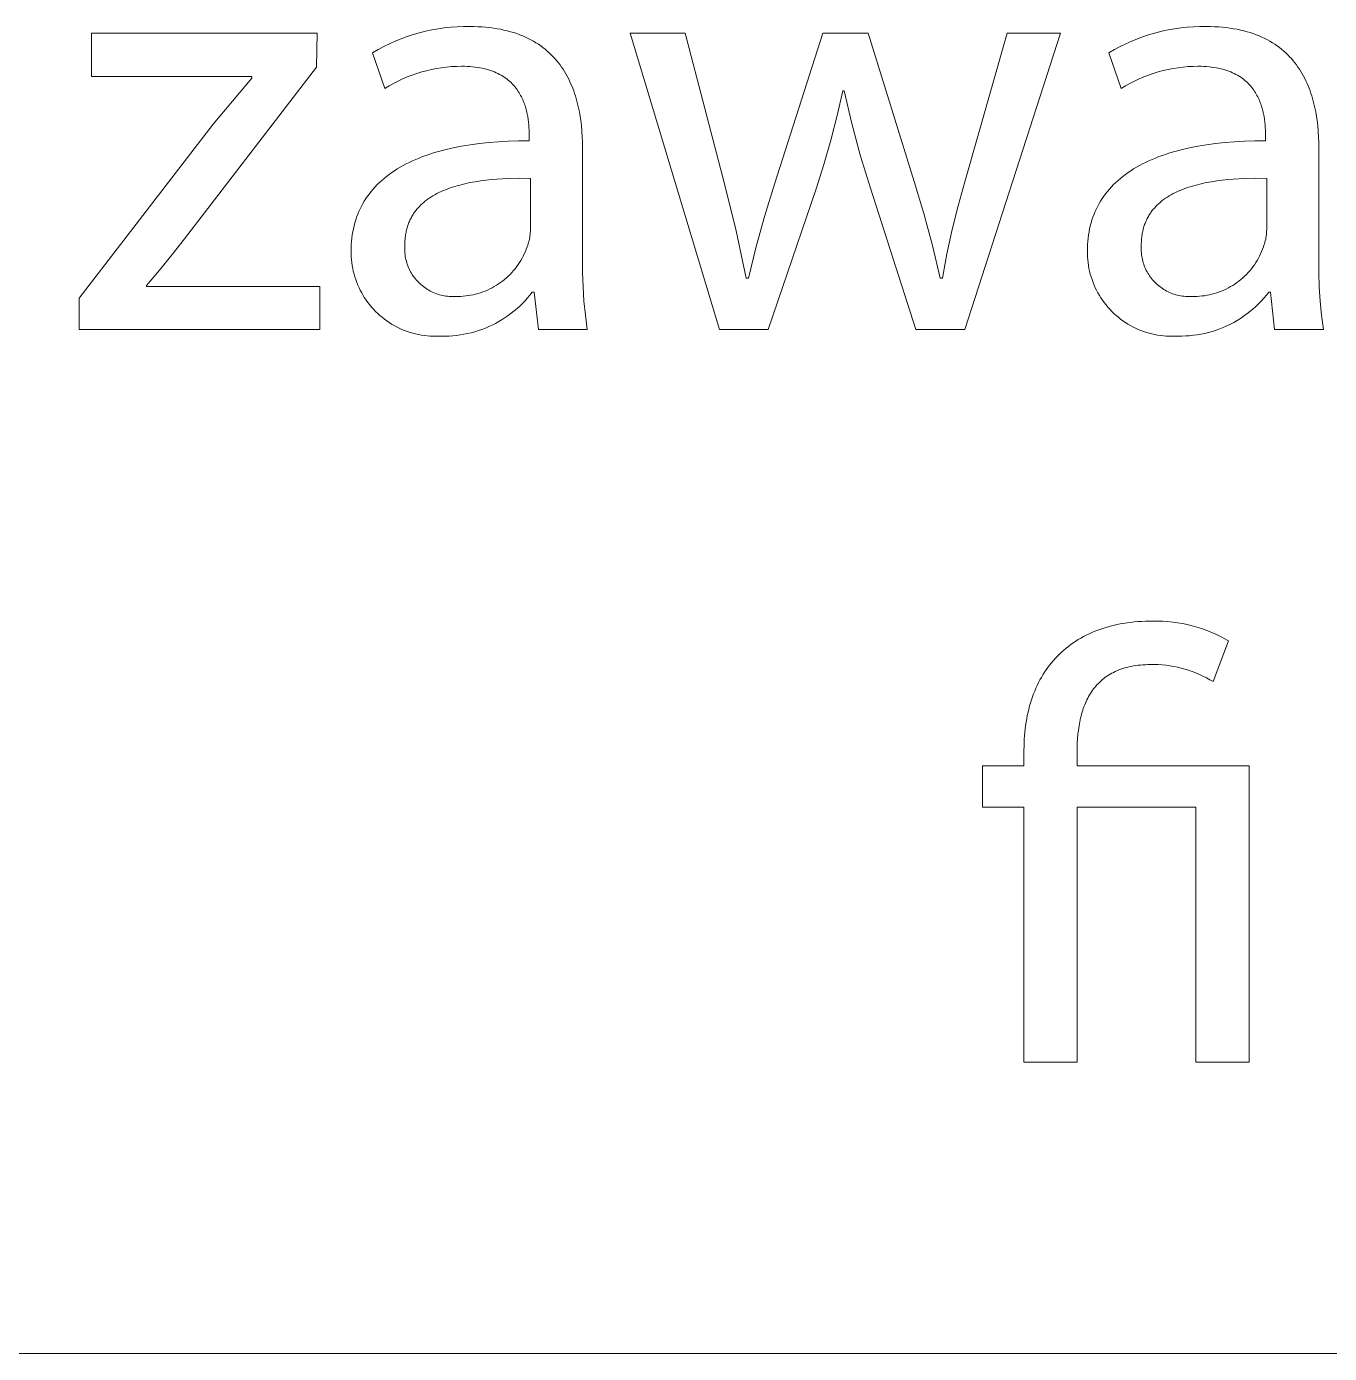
# Model space of a CAD drawing. Header units: millimetres. Extents: x 0 to 3480, y 0 to 2432.
# Drawn here: x 2505.4 to 2579.6, y 0 to 75.6 of the extents above; entities that cross this region are included whole.
import ezdxf

# ---------------------------------------------------------------- set-up
doc = ezdxf.new("R2010")
doc.units = ezdxf.units.MM
doc.header["$MEASUREMENT"] = 0
doc.layers.add('Domyślny', color=7, linetype='Continuous', true_color=0x000000)

msp = doc.modelspace()

# ---------------------------------------------------------------- linework, layer by layer
at = {"layer": 'Domyślny', "color": 18, "lineweight": 15, "true_color": 0x000000}
for p, q in [((2530.63, 75.558), (2530.869, 75.556)), ((2572.564, 75.558), (2572.802, 75.556)), ((2509.099, 72.708), (2509.099, 75.177)), ((2509.099, 75.177), (2521.952, 75.177)), ((2521.952, 75.177), (2521.906, 73.253)), ((2526.392, 74.724), (2526.728, 74.86)), ((2526.728, 74.86), (2527.069, 74.985)), ((2527.069, 74.985), (2527.413, 75.098)), ((2527.413, 75.098), (2527.762, 75.198)), ((2527.762, 75.198), (2528.113, 75.287)), ((2528.113, 75.287), (2528.468, 75.363)), ((2528.468, 75.363), (2528.824, 75.427)), ((2528.824, 75.427), (2529.183, 75.478)), ((2529.183, 75.478), (2529.544, 75.517)), ((2529.544, 75.517), (2529.906, 75.544)), ((2529.906, 75.544), (2530.268, 75.557)), ((2530.268, 75.557), (2530.63, 75.558)), ((2530.869, 75.556), (2531.102, 75.548)), ((2531.102, 75.548), (2531.329, 75.535)), ((2531.329, 75.535), (2531.551, 75.518)), ((2531.551, 75.518), (2531.767, 75.496)), ((2531.767, 75.496), (2531.978, 75.468)), ((2531.978, 75.468), (2532.183, 75.437)), ((2532.183, 75.437), (2532.384, 75.4)), ((2532.384, 75.4), (2532.579, 75.359)), ((2532.579, 75.359), (2532.769, 75.314)), ((2532.769, 75.314), (2532.954, 75.265)), ((2532.954, 75.265), (2533.134, 75.211)), ((2533.134, 75.211), (2533.309, 75.153)), ((2533.309, 75.153), (2533.479, 75.091)), ((2533.479, 75.091), (2533.644, 75.025)), ((2533.644, 75.025), (2533.805, 74.955)), ((2533.805, 74.955), (2533.96, 74.881)), ((2533.96, 74.881), (2534.111, 74.804)), ((2534.111, 74.804), (2534.258, 74.723)), ((2544.847, 58.312), (2539.76, 75.175)), ((2539.76, 75.175), (2542.889, 75.175)), ((2542.889, 75.175), (2545.126, 66.598)), ((2547.977, 66.575), (2550.735, 75.175)), ((2550.735, 75.175), (2553.308, 75.175)), ((2553.308, 75.175), (2555.927, 66.737)), ((2558.813, 66.714), (2561.223, 75.175)), ((2564.26, 75.175), (2558.813, 58.312)), ((2561.223, 75.175), (2564.26, 75.175)), ((2568.318, 74.723), (2568.654, 74.859)), ((2568.654, 74.859), (2568.995, 74.984)), ((2568.995, 74.984), (2569.341, 75.096)), ((2569.341, 75.096), (2569.69, 75.197)), ((2569.69, 75.197), (2570.042, 75.286)), ((2570.042, 75.286), (2570.397, 75.362)), ((2570.397, 75.362), (2570.755, 75.426)), ((2570.755, 75.426), (2571.114, 75.477)), ((2571.114, 75.477), (2571.475, 75.516)), ((2571.475, 75.516), (2571.838, 75.543)), ((2571.838, 75.543), (2572.201, 75.557)), ((2572.201, 75.557), (2572.564, 75.558)), ((2572.802, 75.556), (2573.035, 75.548)), ((2573.035, 75.548), (2573.262, 75.535)), ((2573.262, 75.535), (2573.484, 75.518)), ((2573.484, 75.518), (2573.7, 75.496)), ((2573.7, 75.496), (2573.911, 75.468)), ((2573.911, 75.468), (2574.116, 75.437)), ((2574.116, 75.437), (2574.317, 75.4)), ((2574.317, 75.4), (2574.512, 75.359)), ((2574.512, 75.359), (2574.702, 75.314)), ((2574.702, 75.314), (2574.886, 75.265)), ((2574.886, 75.265), (2575.066, 75.211)), ((2575.066, 75.211), (2575.241, 75.153)), ((2575.241, 75.153), (2575.411, 75.091)), ((2575.411, 75.091), (2575.576, 75.025)), ((2575.576, 75.025), (2575.736, 74.955)), ((2575.736, 74.955), (2575.892, 74.881)), ((2575.892, 74.881), (2576.043, 74.804)), ((2576.043, 74.804), (2576.189, 74.723)), ((2525.102, 74.063), (2525.416, 74.245)), ((2525.786, 72.035), (2525.102, 74.063)), ((2525.416, 74.245), (2525.736, 74.416)), ((2525.736, 74.416), (2526.061, 74.575)), ((2526.061, 74.575), (2526.392, 74.724)), ((2534.258, 74.723), (2534.4, 74.638)), ((2534.4, 74.638), (2534.537, 74.55)), ((2534.537, 74.55), (2534.67, 74.458)), ((2534.67, 74.458), (2534.799, 74.363)), ((2534.799, 74.363), (2534.923, 74.265)), ((2534.923, 74.265), (2535.043, 74.164)), ((2535.043, 74.164), (2535.159, 74.059)), ((2535.159, 74.059), (2535.271, 73.952)), ((2567.024, 74.063), (2567.339, 74.245)), ((2567.719, 72.035), (2567.024, 74.063)), ((2567.339, 74.245), (2567.659, 74.415)), ((2567.659, 74.415), (2567.986, 74.575)), ((2567.986, 74.575), (2568.318, 74.723)), ((2576.189, 74.723), (2576.331, 74.638)), ((2576.331, 74.638), (2576.468, 74.55)), ((2576.468, 74.55), (2576.601, 74.458)), ((2576.601, 74.458), (2576.729, 74.363)), ((2576.729, 74.363), (2576.853, 74.265)), ((2576.853, 74.265), (2576.973, 74.164)), ((2576.973, 74.164), (2577.089, 74.059)), ((2577.089, 74.059), (2577.2, 73.952)), ((2529.889, 73.292), (2529.6, 73.275)), ((2530.178, 73.298), (2529.889, 73.292)), ((2530.338, 73.297), (2530.178, 73.298)), ((2530.493, 73.291), (2530.338, 73.297)), ((2535.271, 73.952), (2535.379, 73.842)), ((2535.379, 73.842), (2535.483, 73.729)), ((2535.483, 73.729), (2535.582, 73.613)), ((2535.582, 73.613), (2535.678, 73.495)), ((2535.678, 73.495), (2535.77, 73.374)), ((2535.77, 73.374), (2535.859, 73.25)), ((2571.823, 73.292), (2571.534, 73.276)), ((2572.112, 73.298), (2571.823, 73.292)), ((2572.271, 73.297), (2572.112, 73.298)), ((2572.426, 73.291), (2572.271, 73.297)), ((2577.2, 73.952), (2577.308, 73.842)), ((2577.308, 73.842), (2577.411, 73.729)), ((2577.411, 73.729), (2577.511, 73.613)), ((2577.511, 73.613), (2577.606, 73.495)), ((2577.606, 73.495), (2577.698, 73.374)), ((2577.698, 73.374), (2577.786, 73.25)), ((2518.22, 72.708), (2509.099, 72.708)), ((2521.906, 73.253), (2514.396, 63.472)), ((2516.018, 70.008), (2518.22, 72.627)), ((2518.22, 72.627), (2518.22, 72.708)), ((2526.808, 72.575), (2526.546, 72.453)), ((2527.075, 72.688), (2526.808, 72.575)), ((2527.345, 72.791), (2527.075, 72.688)), ((2527.618, 72.885), (2527.345, 72.791)), ((2527.895, 72.97), (2527.618, 72.885)), ((2528.174, 73.045), (2527.895, 72.97)), ((2528.456, 73.111), (2528.174, 73.045)), ((2528.74, 73.166), (2528.456, 73.111)), ((2529.025, 73.213), (2528.74, 73.166)), ((2529.312, 73.249), (2529.025, 73.213)), ((2529.6, 73.275), (2529.312, 73.249)), ((2530.644, 73.282), (2530.493, 73.291)), ((2530.791, 73.27), (2530.644, 73.282)), ((2530.933, 73.254), (2530.791, 73.27)), ((2531.071, 73.235), (2530.933, 73.254)), ((2531.205, 73.213), (2531.071, 73.235)), ((2531.335, 73.188), (2531.205, 73.213)), ((2531.461, 73.159), (2531.335, 73.188)), ((2531.583, 73.128), (2531.461, 73.159)), ((2531.701, 73.094), (2531.583, 73.128)), ((2531.815, 73.057), (2531.701, 73.094)), ((2531.925, 73.018), (2531.815, 73.057)), ((2532.032, 72.975), (2531.925, 73.018)), ((2532.135, 72.931), (2532.032, 72.975)), ((2532.235, 72.884), (2532.135, 72.931)), ((2532.331, 72.834), (2532.235, 72.884)), ((2532.423, 72.782), (2532.331, 72.834)), ((2532.513, 72.729), (2532.423, 72.782)), ((2532.599, 72.673), (2532.513, 72.729)), ((2532.681, 72.615), (2532.599, 72.673)), ((2532.761, 72.555), (2532.681, 72.615)), ((2532.837, 72.493), (2532.761, 72.555)), ((2535.859, 73.25), (2535.943, 73.124)), ((2535.943, 73.124), (2536.024, 72.996)), ((2536.024, 72.996), (2536.102, 72.866)), ((2536.102, 72.866), (2536.175, 72.733)), ((2536.175, 72.733), (2536.246, 72.599)), ((2536.246, 72.599), (2536.313, 72.462)), ((2568.741, 72.576), (2568.479, 72.454)), ((2569.008, 72.689), (2568.741, 72.576)), ((2569.278, 72.792), (2569.008, 72.689)), ((2569.551, 72.886), (2569.278, 72.792)), ((2569.828, 72.971), (2569.551, 72.886)), ((2570.107, 73.046), (2569.828, 72.971)), ((2570.389, 73.112), (2570.107, 73.046)), ((2570.673, 73.168), (2570.389, 73.112)), ((2570.959, 73.213), (2570.673, 73.168)), ((2571.246, 73.25), (2570.959, 73.213)), ((2571.534, 73.276), (2571.246, 73.25)), ((2572.576, 73.282), (2572.426, 73.291)), ((2572.722, 73.27), (2572.576, 73.282)), ((2572.864, 73.254), (2572.722, 73.27)), ((2573.001, 73.235), (2572.864, 73.254)), ((2573.135, 73.213), (2573.001, 73.235)), ((2573.264, 73.188), (2573.135, 73.213)), ((2573.39, 73.159), (2573.264, 73.188)), ((2573.511, 73.128), (2573.39, 73.159)), ((2573.629, 73.094), (2573.511, 73.128)), ((2573.743, 73.057), (2573.629, 73.094)), ((2573.853, 73.018), (2573.743, 73.057)), ((2573.96, 72.975), (2573.853, 73.018)), ((2574.062, 72.931), (2573.96, 72.975)), ((2574.162, 72.884), (2574.062, 72.931)), ((2574.257, 72.834), (2574.162, 72.884)), ((2574.35, 72.782), (2574.257, 72.834)), ((2574.439, 72.729), (2574.35, 72.782)), ((2574.524, 72.673), (2574.439, 72.729)), ((2574.607, 72.615), (2574.524, 72.673)), ((2574.686, 72.555), (2574.607, 72.615)), ((2574.762, 72.493), (2574.686, 72.555)), ((2577.786, 73.25), (2577.87, 73.124)), ((2577.87, 73.124), (2577.951, 72.996)), ((2577.951, 72.996), (2578.028, 72.866)), ((2578.028, 72.866), (2578.102, 72.733)), ((2578.102, 72.733), (2578.172, 72.599)), ((2578.172, 72.599), (2578.239, 72.462)), ((2526.034, 72.183), (2525.786, 72.035)), ((2526.288, 72.323), (2526.034, 72.183)), ((2526.546, 72.453), (2526.288, 72.323)), ((2532.91, 72.429), (2532.837, 72.493)), ((2532.98, 72.364), (2532.91, 72.429)), ((2533.047, 72.297), (2532.98, 72.364)), ((2533.112, 72.229), (2533.047, 72.297)), ((2533.173, 72.159), (2533.112, 72.229)), ((2533.232, 72.088), (2533.173, 72.159)), ((2533.288, 72.015), (2533.232, 72.088)), ((2533.341, 71.942), (2533.288, 72.015)), ((2533.392, 71.867), (2533.341, 71.942)), ((2533.44, 71.791), (2533.392, 71.867)), ((2533.486, 71.715), (2533.44, 71.791)), ((2536.313, 72.462), (2536.376, 72.324)), ((2536.376, 72.324), (2536.437, 72.183)), ((2536.437, 72.183), (2536.494, 72.041)), ((2536.494, 72.041), (2536.548, 71.898)), ((2536.548, 71.898), (2536.598, 71.753)), ((2551.871, 71.895), (2551.554, 70.485)), ((2551.94, 71.895), (2551.871, 71.895)), ((2552.384, 70.033), (2551.94, 71.895)), ((2567.968, 72.183), (2567.719, 72.035)), ((2568.221, 72.323), (2567.968, 72.183)), ((2568.479, 72.454), (2568.221, 72.323)), ((2574.835, 72.429), (2574.762, 72.493)), ((2574.905, 72.364), (2574.835, 72.429)), ((2574.972, 72.297), (2574.905, 72.364)), ((2575.036, 72.229), (2574.972, 72.297)), ((2575.097, 72.159), (2575.036, 72.229)), ((2575.155, 72.088), (2575.097, 72.159)), ((2575.211, 72.015), (2575.155, 72.088)), ((2575.264, 71.942), (2575.211, 72.015)), ((2575.315, 71.867), (2575.264, 71.942)), ((2575.363, 71.791), (2575.315, 71.867)), ((2575.409, 71.715), (2575.363, 71.791)), ((2578.239, 72.462), (2578.302, 72.324)), ((2578.302, 72.324), (2578.362, 72.183)), ((2578.362, 72.183), (2578.419, 72.041)), ((2578.419, 72.041), (2578.472, 71.898)), ((2578.472, 71.898), (2578.523, 71.753)), ((2533.529, 71.637), (2533.486, 71.715)), ((2533.57, 71.559), (2533.529, 71.637)), ((2533.608, 71.48), (2533.57, 71.559)), ((2533.645, 71.4), (2533.608, 71.48)), ((2533.679, 71.32), (2533.645, 71.4)), ((2533.711, 71.24), (2533.679, 71.32)), ((2533.742, 71.159), (2533.711, 71.24)), ((2533.77, 71.078), (2533.742, 71.159)), ((2533.796, 70.996), (2533.77, 71.078)), ((2536.598, 71.753), (2536.646, 71.606)), ((2536.646, 71.606), (2536.691, 71.458)), ((2536.691, 71.458), (2536.733, 71.308)), ((2536.733, 71.308), (2536.771, 71.158)), ((2536.771, 71.158), (2536.808, 71.006)), ((2575.452, 71.637), (2575.409, 71.715)), ((2575.493, 71.559), (2575.452, 71.637)), ((2575.531, 71.48), (2575.493, 71.559)), ((2575.568, 71.4), (2575.531, 71.48)), ((2575.602, 71.32), (2575.568, 71.4)), ((2575.634, 71.24), (2575.602, 71.32)), ((2575.664, 71.159), (2575.634, 71.24)), ((2575.692, 71.078), (2575.664, 71.159)), ((2575.718, 70.996), (2575.692, 71.078)), ((2578.523, 71.753), (2578.57, 71.606)), ((2578.57, 71.606), (2578.615, 71.458)), ((2578.615, 71.458), (2578.656, 71.308)), ((2578.656, 71.308), (2578.695, 71.158)), ((2578.695, 71.158), (2578.731, 71.006)), ((2533.82, 70.915), (2533.796, 70.996)), ((2533.843, 70.833), (2533.82, 70.915)), ((2533.864, 70.752), (2533.843, 70.833)), ((2533.883, 70.671), (2533.864, 70.752)), ((2533.901, 70.59), (2533.883, 70.671)), ((2533.932, 70.429), (2533.901, 70.59)), ((2533.957, 70.27), (2533.932, 70.429)), ((2533.976, 70.113), (2533.957, 70.27)), ((2536.808, 71.006), (2536.841, 70.853)), ((2536.841, 70.853), (2536.871, 70.7)), ((2536.871, 70.7), (2536.899, 70.545)), ((2536.899, 70.545), (2536.948, 70.233)), ((2551.554, 70.485), (2551.195, 69.085)), ((2575.743, 70.915), (2575.718, 70.996)), ((2575.765, 70.833), (2575.743, 70.915)), ((2575.786, 70.752), (2575.765, 70.833)), ((2575.805, 70.671), (2575.786, 70.752)), ((2575.823, 70.59), (2575.805, 70.671)), ((2575.854, 70.429), (2575.823, 70.59)), ((2575.878, 70.27), (2575.854, 70.429)), ((2575.898, 70.113), (2575.878, 70.27)), ((2578.731, 71.006), (2578.764, 70.853)), ((2578.764, 70.853), (2578.795, 70.7)), ((2578.795, 70.7), (2578.822, 70.545)), ((2578.822, 70.545), (2578.87, 70.233)), ((2508.392, 60.087), (2516.018, 70.008)), ((2533.991, 69.96), (2533.976, 70.113)), ((2534.002, 69.81), (2533.991, 69.96)), ((2534.009, 69.666), (2534.002, 69.81)), ((2534.013, 69.526), (2534.009, 69.666)), ((2534.015, 69.393), (2534.013, 69.526)), ((2536.948, 70.233), (2536.986, 69.919)), ((2536.986, 69.919), (2537.015, 69.603)), ((2537.015, 69.603), (2537.035, 69.286)), ((2552.887, 68.186), (2552.384, 70.033)), ((2575.913, 69.96), (2575.898, 70.113)), ((2575.924, 69.81), (2575.913, 69.96)), ((2575.931, 69.666), (2575.924, 69.81)), ((2575.935, 69.526), (2575.931, 69.666)), ((2575.936, 69.393), (2575.935, 69.526)), ((2578.87, 70.233), (2578.909, 69.919)), ((2578.909, 69.919), (2578.937, 69.603)), ((2578.937, 69.603), (2578.957, 69.286)), ((2530.162, 68.746), (2530.66, 68.828)), ((2530.66, 68.828), (2531.176, 68.897)), ((2531.176, 68.897), (2531.709, 68.952)), ((2531.709, 68.952), (2532.259, 68.995)), ((2532.259, 68.995), (2532.827, 69.025)), ((2532.827, 69.025), (2533.412, 69.042)), ((2533.412, 69.042), (2534.015, 69.045)), ((2534.015, 69.045), (2534.015, 69.393)), ((2537.035, 69.286), (2537.047, 68.968)), ((2537.047, 68.968), (2537.051, 68.651)), ((2551.195, 69.085), (2550.794, 67.696)), ((2572.084, 68.746), (2572.582, 68.828)), ((2572.582, 68.828), (2573.097, 68.897)), ((2573.097, 68.897), (2573.631, 68.952)), ((2573.631, 68.952), (2574.181, 68.995)), ((2574.181, 68.995), (2574.749, 69.025)), ((2574.749, 69.025), (2575.334, 69.042)), ((2575.334, 69.042), (2575.936, 69.045)), ((2575.936, 69.045), (2575.936, 69.393)), ((2578.957, 69.286), (2578.969, 68.968)), ((2578.969, 68.968), (2578.973, 68.651)), ((2527.555, 67.992), (2527.747, 68.072)), ((2527.747, 68.072), (2527.944, 68.149)), ((2527.944, 68.149), (2528.145, 68.223)), ((2528.145, 68.223), (2528.351, 68.293)), ((2528.351, 68.293), (2528.561, 68.361)), ((2528.561, 68.361), (2528.776, 68.426)), ((2528.776, 68.426), (2528.996, 68.487)), ((2528.996, 68.487), (2529.22, 68.545)), ((2529.22, 68.545), (2529.682, 68.652)), ((2529.682, 68.652), (2530.162, 68.746)), ((2537.051, 68.651), (2537.051, 62.346)), ((2553.447, 66.355), (2552.887, 68.186)), ((2569.477, 67.992), (2569.669, 68.072)), ((2569.669, 68.072), (2569.865, 68.149)), ((2569.865, 68.149), (2570.067, 68.223)), ((2570.067, 68.223), (2570.273, 68.293)), ((2570.273, 68.293), (2570.483, 68.361)), ((2570.483, 68.361), (2570.698, 68.426)), ((2570.698, 68.426), (2570.918, 68.487)), ((2570.918, 68.487), (2571.142, 68.545)), ((2571.142, 68.545), (2571.604, 68.652)), ((2571.604, 68.652), (2572.084, 68.746)), ((2578.973, 68.651), (2578.973, 62.346)), ((2526.188, 67.243), (2526.343, 67.347)), ((2526.343, 67.347), (2526.502, 67.449)), ((2526.502, 67.449), (2526.665, 67.547)), ((2526.665, 67.547), (2526.834, 67.642)), ((2526.834, 67.642), (2527.007, 67.734)), ((2527.007, 67.734), (2527.185, 67.823)), ((2527.185, 67.823), (2527.368, 67.909)), ((2527.368, 67.909), (2527.555, 67.992)), ((2550.794, 67.696), (2550.352, 66.32)), ((2568.11, 67.243), (2568.265, 67.347)), ((2568.265, 67.347), (2568.423, 67.449)), ((2568.423, 67.449), (2568.587, 67.547)), ((2568.587, 67.547), (2568.756, 67.642)), ((2568.756, 67.642), (2568.929, 67.734)), ((2568.929, 67.734), (2569.107, 67.823)), ((2569.107, 67.823), (2569.29, 67.909)), ((2569.29, 67.909), (2569.477, 67.992)), ((2525.245, 66.431), (2525.365, 66.556)), ((2525.365, 66.556), (2525.49, 66.678)), ((2525.49, 66.678), (2525.62, 66.797)), ((2525.62, 66.797), (2525.755, 66.913)), ((2525.755, 66.913), (2525.895, 67.026)), ((2525.895, 67.026), (2526.039, 67.136)), ((2526.039, 67.136), (2526.188, 67.243)), ((2529.923, 66.496), (2529.785, 66.456)), ((2530.063, 66.535), (2529.923, 66.496)), ((2530.35, 66.606), (2530.063, 66.535)), ((2530.643, 66.668), (2530.35, 66.606)), ((2530.941, 66.723), (2530.643, 66.668)), ((2531.245, 66.77), (2530.941, 66.723)), ((2531.554, 66.809), (2531.245, 66.77)), ((2531.866, 66.842), (2531.554, 66.809)), ((2532.18, 66.869), (2531.866, 66.842)), ((2532.497, 66.889), (2532.18, 66.869)), ((2532.815, 66.904), (2532.497, 66.889)), ((2533.452, 66.917), (2532.815, 66.904)), ((2534.084, 66.912), (2533.452, 66.917)), ((2534.084, 63.992), (2534.084, 66.912)), ((2545.126, 66.598), (2545.793, 63.925)), ((2547.436, 64.807), (2547.977, 66.575)), ((2555.927, 66.737), (2556.476, 64.916)), ((2558.434, 65.358), (2558.813, 66.714)), ((2567.167, 66.431), (2567.287, 66.556)), ((2567.287, 66.556), (2567.412, 66.678)), ((2567.412, 66.678), (2567.542, 66.797)), ((2567.542, 66.797), (2567.677, 66.913)), ((2567.677, 66.913), (2567.816, 67.026)), ((2567.816, 67.026), (2567.961, 67.136)), ((2567.961, 67.136), (2568.11, 67.243)), ((2571.849, 66.496), (2571.711, 66.456)), ((2571.989, 66.535), (2571.849, 66.496)), ((2572.275, 66.606), (2571.989, 66.535)), ((2572.568, 66.668), (2572.275, 66.606)), ((2572.866, 66.723), (2572.568, 66.668)), ((2573.17, 66.77), (2572.866, 66.723)), ((2573.477, 66.809), (2573.17, 66.77)), ((2573.789, 66.842), (2573.477, 66.809)), ((2574.103, 66.869), (2573.789, 66.842)), ((2574.42, 66.889), (2574.103, 66.869)), ((2574.738, 66.904), (2574.42, 66.889)), ((2575.374, 66.917), (2574.738, 66.904)), ((2576.006, 66.912), (2575.374, 66.917)), ((2576.006, 63.992), (2576.006, 66.912)), ((2524.628, 65.621), (2524.718, 65.763)), ((2524.718, 65.763), (2524.813, 65.902)), ((2524.813, 65.902), (2524.914, 66.039)), ((2524.914, 66.039), (2525.019, 66.172)), ((2525.019, 66.172), (2525.129, 66.303)), ((2525.129, 66.303), (2525.245, 66.431)), ((2528.313, 65.776), (2528.209, 65.703)), ((2528.42, 65.847), (2528.313, 65.776)), ((2528.53, 65.916), (2528.42, 65.847)), ((2528.644, 65.981), (2528.53, 65.916)), ((2528.76, 66.044), (2528.644, 65.981)), ((2528.879, 66.104), (2528.76, 66.044)), ((2529.001, 66.162), (2528.879, 66.104)), ((2529.126, 66.217), (2529.001, 66.162)), ((2529.253, 66.269), (2529.126, 66.217)), ((2529.382, 66.319), (2529.253, 66.269)), ((2529.514, 66.367), (2529.382, 66.319)), ((2529.648, 66.412), (2529.514, 66.367)), ((2529.785, 66.456), (2529.648, 66.412)), ((2550.352, 66.32), (2547.629, 58.312)), ((2556.031, 58.312), (2553.447, 66.355)), ((2566.549, 65.621), (2566.64, 65.763)), ((2566.64, 65.763), (2566.735, 65.902)), ((2566.735, 65.902), (2566.836, 66.039)), ((2566.836, 66.039), (2566.941, 66.172)), ((2566.941, 66.172), (2567.051, 66.303)), ((2567.051, 66.303), (2567.167, 66.431)), ((2570.243, 65.776), (2570.139, 65.703)), ((2570.349, 65.847), (2570.243, 65.776)), ((2570.46, 65.916), (2570.349, 65.847)), ((2570.573, 65.981), (2570.46, 65.916)), ((2570.689, 66.044), (2570.573, 65.981)), ((2570.808, 66.104), (2570.689, 66.044)), ((2570.929, 66.162), (2570.808, 66.104)), ((2571.054, 66.217), (2570.929, 66.162)), ((2571.18, 66.269), (2571.054, 66.217)), ((2571.31, 66.319), (2571.18, 66.269)), ((2571.441, 66.367), (2571.31, 66.319)), ((2571.575, 66.412), (2571.441, 66.367)), ((2571.711, 66.456), (2571.575, 66.412)), ((2524.251, 64.867), (2524.316, 65.024)), ((2524.316, 65.024), (2524.387, 65.177)), ((2524.387, 65.177), (2524.462, 65.328)), ((2524.462, 65.328), (2524.542, 65.476)), ((2524.542, 65.476), (2524.628, 65.621)), ((2527.505, 65.005), (2527.469, 64.955)), ((2527.542, 65.055), (2527.505, 65.005)), ((2527.58, 65.103), (2527.542, 65.055)), ((2527.618, 65.151), (2527.58, 65.103)), ((2527.658, 65.198), (2527.618, 65.151)), ((2527.699, 65.244), (2527.658, 65.198)), ((2527.741, 65.29), (2527.699, 65.244)), ((2527.784, 65.334), (2527.741, 65.29)), ((2527.827, 65.378), (2527.784, 65.334)), ((2527.872, 65.422), (2527.827, 65.378)), ((2527.917, 65.464), (2527.872, 65.422)), ((2527.964, 65.506), (2527.917, 65.464)), ((2528.011, 65.546), (2527.964, 65.506)), ((2528.059, 65.587), (2528.011, 65.546)), ((2528.108, 65.626), (2528.059, 65.587)), ((2528.209, 65.703), (2528.108, 65.626)), ((2558.095, 63.992), (2558.434, 65.358)), ((2566.173, 64.867), (2566.238, 65.024)), ((2566.238, 65.024), (2566.309, 65.177)), ((2566.309, 65.177), (2566.384, 65.328)), ((2566.384, 65.328), (2566.464, 65.476)), ((2566.464, 65.476), (2566.549, 65.621)), ((2569.437, 65.005), (2569.401, 64.955)), ((2569.474, 65.055), (2569.437, 65.005)), ((2569.511, 65.103), (2569.474, 65.055)), ((2569.55, 65.151), (2569.511, 65.103)), ((2569.59, 65.198), (2569.55, 65.151)), ((2569.63, 65.244), (2569.59, 65.198)), ((2569.672, 65.29), (2569.63, 65.244)), ((2569.715, 65.334), (2569.672, 65.29)), ((2569.758, 65.378), (2569.715, 65.334)), ((2569.803, 65.422), (2569.758, 65.378)), ((2569.848, 65.464), (2569.803, 65.422)), ((2569.894, 65.506), (2569.848, 65.464)), ((2569.941, 65.546), (2569.894, 65.506)), ((2569.989, 65.587), (2569.941, 65.546)), ((2570.038, 65.626), (2569.989, 65.587)), ((2570.139, 65.703), (2570.038, 65.626)), ((2524.042, 64.214), (2524.087, 64.381)), ((2524.087, 64.381), (2524.137, 64.546)), ((2524.137, 64.546), (2524.191, 64.708)), ((2524.191, 64.708), (2524.251, 64.867)), ((2527.103, 64.227), (2527.083, 64.165)), ((2527.125, 64.288), (2527.103, 64.227)), ((2527.147, 64.348), (2527.125, 64.288)), ((2527.171, 64.408), (2527.147, 64.348)), ((2527.196, 64.466), (2527.171, 64.408)), ((2527.222, 64.524), (2527.196, 64.466)), ((2527.249, 64.581), (2527.222, 64.524)), ((2527.277, 64.637), (2527.249, 64.581)), ((2527.306, 64.692), (2527.277, 64.637)), ((2527.337, 64.746), (2527.306, 64.692)), ((2527.368, 64.8), (2527.337, 64.746)), ((2527.401, 64.852), (2527.368, 64.8)), ((2527.435, 64.904), (2527.401, 64.852)), ((2527.469, 64.955), (2527.435, 64.904)), ((2546.942, 63.026), (2547.436, 64.807)), ((2556.476, 64.916), (2556.974, 63.081)), ((2565.964, 64.214), (2566.009, 64.381)), ((2566.009, 64.381), (2566.058, 64.546)), ((2566.058, 64.546), (2566.113, 64.708)), ((2566.113, 64.708), (2566.173, 64.867)), ((2569.036, 64.227), (2569.016, 64.165)), ((2569.057, 64.288), (2569.036, 64.227)), ((2569.08, 64.348), (2569.057, 64.288)), ((2569.103, 64.408), (2569.08, 64.348)), ((2569.128, 64.466), (2569.103, 64.408)), ((2569.154, 64.524), (2569.128, 64.466)), ((2569.181, 64.581), (2569.154, 64.524)), ((2569.209, 64.637), (2569.181, 64.581)), ((2569.239, 64.692), (2569.209, 64.637)), ((2569.269, 64.746), (2569.239, 64.692)), ((2569.3, 64.8), (2569.269, 64.746)), ((2569.333, 64.852), (2569.3, 64.8)), ((2569.367, 64.904), (2569.333, 64.852)), ((2569.401, 64.955), (2569.367, 64.904)), ((2514.396, 63.472), (2513.696, 62.569)), ((2523.898, 63.335), (2523.916, 63.516)), ((2523.916, 63.516), (2523.94, 63.695)), ((2523.94, 63.695), (2523.969, 63.87)), ((2523.969, 63.87), (2524.003, 64.044)), ((2524.003, 64.044), (2524.042, 64.214)), ((2526.95, 63.494), (2526.944, 63.421)), ((2526.958, 63.565), (2526.95, 63.494)), ((2526.967, 63.635), (2526.958, 63.565)), ((2526.977, 63.705), (2526.967, 63.635)), ((2526.988, 63.773), (2526.977, 63.705)), ((2527.001, 63.841), (2526.988, 63.773)), ((2527.015, 63.907), (2527.001, 63.841)), ((2527.03, 63.973), (2527.015, 63.907)), ((2527.047, 64.038), (2527.03, 63.973)), ((2527.064, 64.102), (2527.047, 64.038)), ((2527.083, 64.165), (2527.064, 64.102)), ((2534.025, 63.453), (2534.042, 63.542)), ((2534.042, 63.542), (2534.056, 63.631)), ((2534.056, 63.631), (2534.068, 63.721)), ((2534.068, 63.721), (2534.076, 63.811)), ((2534.076, 63.811), (2534.081, 63.901)), ((2534.081, 63.901), (2534.084, 63.992)), ((2545.793, 63.925), (2546.377, 61.232)), ((2557.796, 62.616), (2558.095, 63.992)), ((2565.819, 63.335), (2565.838, 63.516)), ((2565.838, 63.516), (2565.862, 63.695)), ((2565.862, 63.695), (2565.891, 63.87)), ((2565.891, 63.87), (2565.925, 64.044)), ((2565.925, 64.044), (2565.964, 64.214)), ((2568.884, 63.494), (2568.878, 63.421)), ((2568.891, 63.565), (2568.884, 63.494)), ((2568.9, 63.635), (2568.891, 63.565)), ((2568.91, 63.705), (2568.9, 63.635)), ((2568.922, 63.773), (2568.91, 63.705)), ((2568.934, 63.841), (2568.922, 63.773)), ((2568.948, 63.907), (2568.934, 63.841)), ((2568.963, 63.973), (2568.948, 63.907)), ((2568.98, 64.038), (2568.963, 63.973)), ((2568.997, 64.102), (2568.98, 64.038)), ((2569.016, 64.165), (2568.997, 64.102)), ((2575.947, 63.453), (2575.964, 63.542)), ((2575.964, 63.542), (2575.978, 63.631)), ((2575.978, 63.631), (2575.989, 63.721)), ((2575.989, 63.721), (2575.998, 63.811)), ((2575.998, 63.811), (2576.003, 63.901)), ((2576.003, 63.901), (2576.006, 63.992)), ((2523.874, 62.775), (2523.876, 62.964)), ((2523.875, 62.609), (2523.874, 62.775)), ((2523.876, 62.964), (2523.884, 63.151)), ((2523.884, 63.151), (2523.898, 63.335)), ((2526.928, 63.029), (2526.925, 62.936)), ((2526.925, 62.936), (2526.926, 62.842)), ((2526.926, 62.842), (2526.93, 62.749)), ((2526.933, 63.123), (2526.928, 63.029)), ((2526.93, 62.749), (2526.937, 62.656)), ((2526.934, 63.199), (2526.933, 63.123)), ((2526.936, 63.274), (2526.934, 63.199)), ((2526.94, 63.348), (2526.936, 63.274)), ((2526.944, 63.421), (2526.94, 63.348)), ((2533.738, 62.62), (2533.796, 62.751)), ((2533.796, 62.751), (2533.85, 62.884)), ((2533.85, 62.884), (2533.899, 63.018)), ((2533.899, 63.018), (2533.93, 63.104)), ((2533.93, 63.104), (2533.958, 63.19)), ((2533.958, 63.19), (2533.983, 63.277)), ((2533.983, 63.277), (2534.006, 63.364)), ((2534.006, 63.364), (2534.025, 63.453)), ((2546.493, 61.232), (2546.942, 63.026)), ((2556.974, 63.081), (2557.422, 61.232)), ((2565.796, 62.775), (2565.798, 62.964)), ((2565.797, 62.609), (2565.796, 62.775)), ((2565.798, 62.964), (2565.806, 63.151)), ((2565.806, 63.151), (2565.819, 63.335)), ((2568.861, 63.03), (2568.858, 62.936)), ((2568.858, 62.936), (2568.858, 62.843)), ((2568.858, 62.843), (2568.862, 62.75)), ((2568.867, 63.123), (2568.861, 63.03)), ((2568.862, 62.75), (2568.869, 62.657)), ((2568.87, 63.274), (2568.867, 63.199)), ((2568.867, 63.199), (2568.867, 63.123)), ((2568.873, 63.348), (2568.87, 63.274)), ((2568.878, 63.421), (2568.873, 63.348)), ((2575.661, 62.62), (2575.719, 62.751)), ((2575.719, 62.751), (2575.772, 62.884)), ((2575.772, 62.884), (2575.821, 63.018)), ((2575.821, 63.018), (2575.851, 63.104)), ((2575.851, 63.104), (2575.879, 63.19)), ((2575.879, 63.19), (2575.905, 63.277)), ((2575.905, 63.277), (2575.927, 63.364)), ((2575.927, 63.364), (2575.947, 63.453)), ((2513.696, 62.569), (2512.973, 61.684)), ((2523.882, 62.444), (2523.875, 62.609)), ((2523.894, 62.279), (2523.882, 62.444)), ((2523.912, 62.114), (2523.894, 62.279)), ((2523.936, 61.95), (2523.912, 62.114)), ((2526.937, 62.656), (2526.947, 62.563)), ((2526.947, 62.563), (2526.961, 62.47)), ((2526.961, 62.47), (2526.977, 62.378)), ((2526.977, 62.378), (2526.997, 62.287)), ((2526.997, 62.287), (2527.02, 62.196)), ((2527.02, 62.196), (2527.046, 62.107)), ((2527.046, 62.107), (2527.075, 62.018)), ((2527.075, 62.018), (2527.107, 61.93)), ((2533.3, 61.883), (2533.383, 61.999)), ((2533.383, 61.999), (2533.462, 62.118)), ((2533.462, 62.118), (2533.538, 62.24)), ((2533.538, 62.24), (2533.609, 62.364)), ((2533.609, 62.364), (2533.676, 62.491)), ((2533.676, 62.491), (2533.738, 62.62)), ((2537.051, 62.346), (2537.052, 61.537)), ((2557.538, 61.232), (2557.796, 62.616)), ((2565.803, 62.444), (2565.797, 62.609)), ((2565.816, 62.279), (2565.803, 62.444)), ((2565.834, 62.114), (2565.816, 62.279)), ((2565.858, 61.95), (2565.834, 62.114)), ((2568.869, 62.657), (2568.879, 62.564)), ((2568.879, 62.564), (2568.892, 62.471)), ((2568.892, 62.471), (2568.908, 62.379)), ((2568.908, 62.379), (2568.928, 62.288)), ((2568.928, 62.288), (2568.951, 62.198)), ((2568.951, 62.198), (2568.976, 62.108)), ((2568.976, 62.108), (2569.005, 62.019)), ((2569.005, 62.019), (2569.037, 61.931)), ((2575.223, 61.881), (2575.306, 61.998)), ((2575.306, 61.998), (2575.386, 62.117)), ((2575.386, 62.117), (2575.461, 62.239)), ((2575.461, 62.239), (2575.532, 62.364)), ((2575.532, 62.364), (2575.598, 62.49)), ((2575.598, 62.49), (2575.661, 62.62)), ((2578.973, 62.346), (2578.974, 61.537)), ((2512.973, 61.684), (2512.228, 60.818)), ((2523.966, 61.787), (2523.936, 61.95)), ((2524.001, 61.625), (2523.966, 61.787)), ((2524.042, 61.465), (2524.001, 61.625)), ((2524.088, 61.305), (2524.042, 61.465)), ((2524.139, 61.148), (2524.088, 61.305)), ((2527.107, 61.93), (2527.142, 61.843)), ((2527.142, 61.843), (2527.18, 61.758)), ((2527.18, 61.758), (2527.221, 61.674)), ((2527.221, 61.674), (2527.265, 61.591)), ((2527.265, 61.591), (2527.312, 61.51)), ((2527.312, 61.51), (2527.361, 61.431)), ((2527.361, 61.431), (2527.413, 61.353)), ((2527.413, 61.353), (2527.468, 61.278)), ((2527.468, 61.278), (2527.525, 61.204)), ((2527.525, 61.204), (2527.585, 61.132)), ((2532.612, 61.157), (2532.72, 61.25)), ((2532.72, 61.25), (2532.826, 61.347)), ((2532.826, 61.347), (2532.928, 61.447)), ((2532.928, 61.447), (2533.026, 61.551)), ((2533.026, 61.551), (2533.121, 61.659)), ((2533.121, 61.659), (2533.212, 61.769)), ((2533.212, 61.769), (2533.3, 61.883)), ((2537.052, 61.537), (2537.079, 60.728)), ((2546.377, 61.232), (2546.493, 61.232)), ((2557.422, 61.232), (2557.538, 61.232)), ((2565.888, 61.787), (2565.858, 61.95)), ((2565.923, 61.625), (2565.888, 61.787)), ((2565.963, 61.465), (2565.923, 61.625)), ((2566.01, 61.305), (2565.963, 61.465)), ((2566.061, 61.148), (2566.01, 61.305)), ((2569.037, 61.931), (2569.072, 61.845)), ((2569.072, 61.845), (2569.109, 61.759)), ((2569.109, 61.759), (2569.15, 61.675)), ((2569.15, 61.675), (2569.194, 61.593)), ((2569.194, 61.593), (2569.24, 61.512)), ((2569.24, 61.512), (2569.289, 61.432)), ((2569.289, 61.432), (2569.341, 61.355)), ((2569.341, 61.355), (2569.395, 61.279)), ((2569.395, 61.279), (2569.452, 61.205)), ((2569.452, 61.205), (2569.512, 61.133)), ((2574.535, 61.155), (2574.644, 61.248)), ((2574.644, 61.248), (2574.749, 61.345)), ((2574.749, 61.345), (2574.851, 61.446)), ((2574.851, 61.446), (2574.95, 61.55)), ((2574.95, 61.55), (2575.044, 61.657)), ((2575.044, 61.657), (2575.136, 61.768)), ((2575.136, 61.768), (2575.223, 61.881)), ((2578.974, 61.537), (2579.001, 60.728)), ((2512.228, 60.818), (2512.228, 60.76)), ((2512.228, 60.76), (2522.091, 60.76)), ((2522.091, 60.76), (2522.091, 58.314)), ((2524.196, 60.992), (2524.139, 61.148)), ((2524.259, 60.839), (2524.196, 60.992)), ((2524.326, 60.688), (2524.259, 60.839)), ((2524.399, 60.539), (2524.326, 60.688)), ((2524.477, 60.393), (2524.399, 60.539)), ((2527.585, 61.132), (2527.647, 61.062)), ((2527.647, 61.062), (2527.712, 60.994)), ((2527.712, 60.994), (2527.779, 60.929)), ((2527.779, 60.929), (2527.848, 60.866)), ((2527.848, 60.866), (2527.919, 60.805)), ((2527.919, 60.805), (2527.992, 60.747)), ((2527.992, 60.747), (2528.067, 60.692)), ((2528.067, 60.692), (2528.144, 60.639)), ((2528.144, 60.639), (2528.223, 60.588)), ((2528.223, 60.588), (2528.303, 60.541)), ((2528.303, 60.541), (2528.386, 60.496)), ((2528.386, 60.496), (2528.469, 60.454)), ((2528.469, 60.454), (2528.554, 60.415)), ((2531.376, 60.446), (2531.51, 60.497)), ((2531.51, 60.497), (2531.642, 60.553)), ((2531.642, 60.553), (2531.771, 60.614)), ((2531.771, 60.614), (2531.899, 60.679)), ((2531.899, 60.679), (2532.024, 60.748)), ((2532.024, 60.748), (2532.147, 60.822)), ((2532.147, 60.822), (2532.268, 60.9)), ((2532.268, 60.9), (2532.385, 60.981)), ((2532.385, 60.981), (2532.5, 61.067)), ((2532.5, 61.067), (2532.612, 61.157)), ((2537.079, 60.728), (2537.133, 59.921)), ((2566.118, 60.992), (2566.061, 61.148)), ((2566.181, 60.839), (2566.118, 60.992)), ((2566.248, 60.688), (2566.181, 60.839)), ((2566.321, 60.539), (2566.248, 60.688)), ((2566.399, 60.393), (2566.321, 60.539)), ((2569.512, 61.133), (2569.574, 61.063)), ((2569.574, 61.063), (2569.638, 60.996)), ((2569.638, 60.996), (2569.705, 60.93)), ((2569.705, 60.93), (2569.774, 60.867)), ((2569.774, 60.867), (2569.845, 60.807)), ((2569.845, 60.807), (2569.918, 60.749)), ((2569.918, 60.749), (2569.993, 60.693)), ((2569.993, 60.693), (2570.069, 60.64)), ((2570.069, 60.64), (2570.148, 60.589)), ((2570.148, 60.589), (2570.228, 60.542)), ((2570.228, 60.542), (2570.31, 60.497)), ((2570.31, 60.497), (2570.393, 60.455)), ((2570.393, 60.455), (2570.478, 60.416)), ((2573.299, 60.444), (2573.433, 60.495)), ((2573.433, 60.495), (2573.565, 60.551)), ((2573.565, 60.551), (2573.694, 60.612)), ((2573.694, 60.612), (2573.822, 60.677)), ((2573.822, 60.677), (2573.948, 60.746)), ((2573.948, 60.746), (2574.071, 60.82)), ((2574.071, 60.82), (2574.191, 60.897)), ((2574.191, 60.897), (2574.309, 60.979)), ((2574.309, 60.979), (2574.423, 61.065)), ((2574.423, 61.065), (2574.535, 61.155)), ((2579.001, 60.728), (2579.055, 59.921)), ((2508.392, 58.314), (2508.392, 60.087)), ((2524.56, 60.249), (2524.477, 60.393)), ((2524.647, 60.109), (2524.56, 60.249)), ((2524.74, 59.971), (2524.647, 60.109)), ((2524.837, 59.837), (2524.74, 59.971)), ((2524.939, 59.706), (2524.837, 59.837)), ((2525.045, 59.579), (2524.939, 59.706)), ((2528.554, 60.415), (2528.64, 60.379)), ((2528.64, 60.379), (2528.728, 60.346)), ((2528.728, 60.346), (2528.816, 60.315)), ((2528.816, 60.315), (2528.906, 60.288)), ((2528.906, 60.288), (2528.996, 60.264)), ((2528.996, 60.264), (2529.087, 60.243)), ((2529.087, 60.243), (2529.179, 60.226)), ((2529.179, 60.226), (2529.271, 60.211)), ((2529.271, 60.211), (2529.364, 60.2)), ((2529.364, 60.2), (2529.457, 60.191)), ((2529.457, 60.191), (2529.55, 60.186)), ((2529.55, 60.186), (2529.644, 60.185)), ((2529.644, 60.185), (2529.737, 60.186)), ((2529.737, 60.186), (2529.831, 60.191)), ((2529.831, 60.191), (2529.974, 60.19)), ((2529.974, 60.19), (2530.117, 60.193)), ((2530.117, 60.193), (2530.26, 60.202)), ((2530.26, 60.202), (2530.403, 60.216)), ((2530.403, 60.216), (2530.545, 60.234)), ((2530.545, 60.234), (2530.686, 60.258)), ((2530.686, 60.258), (2530.826, 60.286)), ((2530.826, 60.286), (2530.966, 60.319)), ((2530.966, 60.319), (2531.104, 60.356)), ((2531.104, 60.356), (2531.241, 60.399)), ((2531.241, 60.399), (2531.376, 60.446)), ((2533.632, 59.791), (2533.48, 59.643)), ((2533.779, 59.945), (2533.632, 59.791)), ((2533.921, 60.103), (2533.779, 59.945)), ((2534.058, 60.266), (2533.921, 60.103)), ((2534.188, 60.434), (2534.058, 60.266)), ((2534.293, 60.434), (2534.188, 60.434)), ((2534.536, 58.313), (2534.293, 60.434)), ((2537.133, 59.921), (2537.212, 59.115)), ((2566.482, 60.249), (2566.399, 60.393)), ((2566.569, 60.109), (2566.482, 60.249)), ((2566.662, 59.971), (2566.569, 60.109)), ((2566.759, 59.837), (2566.662, 59.971)), ((2566.861, 59.706), (2566.759, 59.837)), ((2566.967, 59.579), (2566.861, 59.706)), ((2570.478, 60.416), (2570.564, 60.38)), ((2570.564, 60.38), (2570.651, 60.346)), ((2570.651, 60.346), (2570.74, 60.316)), ((2570.74, 60.316), (2570.829, 60.289)), ((2570.829, 60.289), (2570.919, 60.265)), ((2570.919, 60.265), (2571.01, 60.244)), ((2571.01, 60.244), (2571.102, 60.226)), ((2571.102, 60.226), (2571.194, 60.211)), ((2571.194, 60.211), (2571.287, 60.2)), ((2571.287, 60.2), (2571.38, 60.192)), ((2571.38, 60.192), (2571.473, 60.187)), ((2571.473, 60.187), (2571.566, 60.185)), ((2571.566, 60.185), (2571.659, 60.186)), ((2571.659, 60.186), (2571.753, 60.191)), ((2571.753, 60.191), (2571.896, 60.189)), ((2571.896, 60.189), (2572.039, 60.193)), ((2572.039, 60.193), (2572.182, 60.201)), ((2572.182, 60.201), (2572.325, 60.215)), ((2572.325, 60.215), (2572.467, 60.233)), ((2572.467, 60.233), (2572.608, 60.256)), ((2572.608, 60.256), (2572.749, 60.284)), ((2572.749, 60.284), (2572.888, 60.317)), ((2572.888, 60.317), (2573.027, 60.355)), ((2573.027, 60.355), (2573.164, 60.397)), ((2573.164, 60.397), (2573.299, 60.444)), ((2575.541, 59.77), (2575.382, 59.617)), ((2575.695, 59.928), (2575.541, 59.77)), ((2575.843, 60.092), (2575.695, 59.928)), ((2575.985, 60.26), (2575.843, 60.092)), ((2576.122, 60.434), (2575.985, 60.26)), ((2576.215, 60.434), (2576.122, 60.434)), ((2576.458, 58.313), (2576.215, 60.434)), ((2579.055, 59.921), (2579.134, 59.115)), ((2525.156, 59.456), (2525.045, 59.579)), ((2525.27, 59.336), (2525.156, 59.456)), ((2525.389, 59.221), (2525.27, 59.336)), ((2525.512, 59.11), (2525.389, 59.221)), ((2525.638, 59.003), (2525.512, 59.11)), ((2525.768, 58.9), (2525.638, 59.003)), ((2532.649, 58.982), (2532.47, 58.868)), ((2532.824, 59.103), (2532.649, 58.982)), ((2532.995, 59.23), (2532.824, 59.103)), ((2533.161, 59.362), (2532.995, 59.23)), ((2533.323, 59.5), (2533.161, 59.362)), ((2533.48, 59.643), (2533.323, 59.5)), ((2537.212, 59.115), (2537.318, 58.313)), ((2567.078, 59.456), (2566.967, 59.579)), ((2567.192, 59.336), (2567.078, 59.456)), ((2567.311, 59.221), (2567.192, 59.336)), ((2567.434, 59.11), (2567.311, 59.221)), ((2567.56, 59.003), (2567.434, 59.11)), ((2567.69, 58.9), (2567.56, 59.003)), ((2574.511, 58.941), (2574.323, 58.824)), ((2574.694, 59.064), (2574.511, 58.941)), ((2574.873, 59.193), (2574.694, 59.064)), ((2575.047, 59.328), (2574.873, 59.193)), ((2575.217, 59.47), (2575.047, 59.328)), ((2575.382, 59.617), (2575.217, 59.47)), ((2579.134, 59.115), (2579.239, 58.313)), ((2522.091, 58.314), (2508.392, 58.314)), ((2525.902, 58.802), (2525.768, 58.9)), ((2526.039, 58.709), (2525.902, 58.802)), ((2526.179, 58.62), (2526.039, 58.709)), ((2526.322, 58.536), (2526.179, 58.62)), ((2526.467, 58.457), (2526.322, 58.536)), ((2526.616, 58.384), (2526.467, 58.457)), ((2526.767, 58.315), (2526.616, 58.384)), ((2526.92, 58.252), (2526.767, 58.315)), ((2527.075, 58.194), (2526.92, 58.252)), ((2527.232, 58.141), (2527.075, 58.194)), ((2531.124, 58.242), (2530.921, 58.179)), ((2531.325, 58.312), (2531.124, 58.242)), ((2531.523, 58.388), (2531.325, 58.312)), ((2531.719, 58.471), (2531.523, 58.388)), ((2531.911, 58.561), (2531.719, 58.471)), ((2532.101, 58.657), (2531.911, 58.561)), ((2532.287, 58.759), (2532.101, 58.657)), ((2532.47, 58.868), (2532.287, 58.759)), ((2537.318, 58.313), (2534.536, 58.313)), ((2547.629, 58.312), (2544.847, 58.312)), ((2558.813, 58.312), (2556.031, 58.312)), ((2567.824, 58.802), (2567.69, 58.9)), ((2567.961, 58.709), (2567.824, 58.802)), ((2568.101, 58.62), (2567.961, 58.709)), ((2568.244, 58.536), (2568.101, 58.62)), ((2568.389, 58.457), (2568.244, 58.536)), ((2568.538, 58.384), (2568.389, 58.457)), ((2568.688, 58.315), (2568.538, 58.384)), ((2568.841, 58.252), (2568.688, 58.315)), ((2568.997, 58.194), (2568.841, 58.252)), ((2569.154, 58.141), (2568.997, 58.194)), ((2572.913, 58.201), (2572.701, 58.141)), ((2573.123, 58.269), (2572.913, 58.201)), ((2573.331, 58.344), (2573.123, 58.269)), ((2573.536, 58.426), (2573.331, 58.344)), ((2573.738, 58.515), (2573.536, 58.426)), ((2573.936, 58.611), (2573.738, 58.515)), ((2574.132, 58.715), (2573.936, 58.611)), ((2574.323, 58.824), (2574.132, 58.715)), ((2579.239, 58.313), (2576.458, 58.313)), ((2527.391, 58.094), (2527.232, 58.141)), ((2527.551, 58.052), (2527.391, 58.094)), ((2527.713, 58.016), (2527.551, 58.052)), ((2527.875, 57.986), (2527.713, 58.016)), ((2528.039, 57.961), (2527.875, 57.986)), ((2528.204, 57.941), (2528.039, 57.961)), ((2528.369, 57.928), (2528.204, 57.941)), ((2528.534, 57.92), (2528.369, 57.928)), ((2528.7, 57.918), (2528.534, 57.92)), ((2528.866, 57.921), (2528.7, 57.918)), ((2529.031, 57.931), (2528.866, 57.921)), ((2529.244, 57.93), (2529.031, 57.931)), ((2529.456, 57.936), (2529.244, 57.93)), ((2529.668, 57.949), (2529.456, 57.936)), ((2529.88, 57.97), (2529.668, 57.949)), ((2530.091, 57.998), (2529.88, 57.97)), ((2530.3, 58.033), (2530.091, 57.998)), ((2530.509, 58.074), (2530.3, 58.033)), ((2530.716, 58.123), (2530.509, 58.074)), ((2530.921, 58.179), (2530.716, 58.123)), ((2569.313, 58.094), (2569.154, 58.141)), ((2569.473, 58.052), (2569.313, 58.094)), ((2569.635, 58.016), (2569.473, 58.052)), ((2569.797, 57.986), (2569.635, 58.016)), ((2569.961, 57.961), (2569.797, 57.986)), ((2570.126, 57.941), (2569.961, 57.961)), ((2570.291, 57.928), (2570.126, 57.941)), ((2570.456, 57.92), (2570.291, 57.928)), ((2570.622, 57.918), (2570.456, 57.92)), ((2570.788, 57.921), (2570.622, 57.918)), ((2570.953, 57.931), (2570.788, 57.921)), ((2571.174, 57.93), (2570.953, 57.931)), ((2571.394, 57.937), (2571.174, 57.93)), ((2571.615, 57.952), (2571.394, 57.937)), ((2571.834, 57.975), (2571.615, 57.952)), ((2572.053, 58.005), (2571.834, 57.975)), ((2572.27, 58.043), (2572.053, 58.005)), ((2572.486, 58.088), (2572.27, 58.043)), ((2572.701, 58.141), (2572.486, 58.088)), ((2567.666, 41.54), (2567.861, 41.575)), ((2567.861, 41.575), (2568.059, 41.606)), ((2568.059, 41.606), (2568.26, 41.632)), ((2568.26, 41.632), (2568.465, 41.655)), ((2568.465, 41.655), (2568.673, 41.674)), ((2568.673, 41.674), (2568.883, 41.689)), ((2568.883, 41.689), (2569.097, 41.699)), ((2569.097, 41.699), (2569.314, 41.705)), ((2569.314, 41.705), (2569.534, 41.707)), ((2569.534, 41.707), (2569.815, 41.706)), ((2569.815, 41.706), (2570.095, 41.696)), ((2570.095, 41.696), (2570.375, 41.676)), ((2570.375, 41.676), (2570.654, 41.647)), ((2570.654, 41.647), (2570.931, 41.608)), ((2570.931, 41.608), (2571.208, 41.56)), ((2571.208, 41.56), (2571.482, 41.503)), ((2565.426, 40.738), (2565.579, 40.822)), ((2565.579, 40.822), (2565.735, 40.902)), ((2565.735, 40.902), (2565.894, 40.979)), ((2565.894, 40.979), (2566.057, 41.052)), ((2566.057, 41.052), (2566.222, 41.121)), ((2566.222, 41.121), (2566.391, 41.187)), ((2566.391, 41.187), (2566.564, 41.249)), ((2566.564, 41.249), (2566.739, 41.307)), ((2566.739, 41.307), (2566.918, 41.361)), ((2566.918, 41.361), (2567.1, 41.412)), ((2567.1, 41.412), (2567.286, 41.458)), ((2567.286, 41.458), (2567.474, 41.501)), ((2567.474, 41.501), (2567.666, 41.54)), ((2571.482, 41.503), (2571.755, 41.436)), ((2571.755, 41.436), (2572.025, 41.361)), ((2572.025, 41.361), (2572.292, 41.276)), ((2572.292, 41.276), (2572.556, 41.182)), ((2572.556, 41.182), (2572.817, 41.08)), ((2572.817, 41.08), (2573.075, 40.968)), ((2573.075, 40.968), (2573.328, 40.848)), ((2573.328, 40.848), (2573.578, 40.72)), ((2564.328, 39.94), (2564.453, 40.052)), ((2564.453, 40.052), (2564.582, 40.16)), ((2564.582, 40.16), (2564.714, 40.265)), ((2564.714, 40.265), (2564.85, 40.366)), ((2564.85, 40.366), (2564.989, 40.464)), ((2564.989, 40.464), (2565.131, 40.559)), ((2565.131, 40.559), (2565.277, 40.65)), ((2565.277, 40.65), (2565.426, 40.738)), ((2573.822, 40.583), (2572.953, 38.254)), ((2573.578, 40.72), (2573.822, 40.583)), ((2563.648, 39.201), (2563.752, 39.332)), ((2563.752, 39.332), (2563.861, 39.46)), ((2563.861, 39.46), (2563.972, 39.585)), ((2563.972, 39.585), (2564.087, 39.707)), ((2564.087, 39.707), (2564.206, 39.825)), ((2564.206, 39.825), (2564.328, 39.94)), ((2563.178, 38.499), (2563.265, 38.645)), ((2563.265, 38.645), (2563.355, 38.789)), ((2563.355, 38.789), (2563.449, 38.929)), ((2563.449, 38.929), (2563.547, 39.067)), ((2563.547, 39.067), (2563.648, 39.201)), ((2566.903, 38.562), (2566.816, 38.501)), ((2566.992, 38.621), (2566.903, 38.562)), ((2567.084, 38.678), (2566.992, 38.621)), ((2567.179, 38.732), (2567.084, 38.678)), ((2567.277, 38.783), (2567.179, 38.732)), ((2567.377, 38.832), (2567.277, 38.783)), ((2567.481, 38.878), (2567.377, 38.832)), ((2567.587, 38.922), (2567.481, 38.878)), ((2567.696, 38.963), (2567.587, 38.922)), ((2567.808, 39.001), (2567.696, 38.963)), ((2567.924, 39.036), (2567.808, 39.001)), ((2568.042, 39.069), (2567.924, 39.036)), ((2568.163, 39.098), (2568.042, 39.069)), ((2568.287, 39.125), (2568.163, 39.098)), ((2568.414, 39.149), (2568.287, 39.125)), ((2568.545, 39.169), (2568.414, 39.149)), ((2568.679, 39.187), (2568.545, 39.169)), ((2568.815, 39.201), (2568.679, 39.187)), ((2568.955, 39.213), (2568.815, 39.201)), ((2569.099, 39.221), (2568.955, 39.213)), ((2569.245, 39.226), (2569.099, 39.221)), ((2569.395, 39.227), (2569.245, 39.226)), ((2569.615, 39.228), (2569.395, 39.227)), ((2569.835, 39.222), (2569.615, 39.228)), ((2570.055, 39.208), (2569.835, 39.222)), ((2570.274, 39.187), (2570.055, 39.208)), ((2570.492, 39.158), (2570.274, 39.187)), ((2570.709, 39.122), (2570.492, 39.158)), ((2570.925, 39.078), (2570.709, 39.122)), ((2571.139, 39.027), (2570.925, 39.078)), ((2571.351, 38.969), (2571.139, 39.027)), ((2571.561, 38.904), (2571.351, 38.969)), ((2571.769, 38.832), (2571.561, 38.904)), ((2571.974, 38.752), (2571.769, 38.832)), ((2572.176, 38.666), (2571.974, 38.752)), ((2572.376, 38.573), (2572.176, 38.666)), ((2572.572, 38.473), (2572.376, 38.573)), ((2562.797, 37.721), (2562.866, 37.883)), ((2562.866, 37.883), (2562.938, 38.041)), ((2562.938, 38.041), (2563.015, 38.197)), ((2563.015, 38.197), (2563.094, 38.349)), ((2563.094, 38.349), (2563.178, 38.499)), ((2566.152, 37.845), (2566.091, 37.761)), ((2566.216, 37.926), (2566.152, 37.845)), ((2566.282, 38.006), (2566.216, 37.926)), ((2566.351, 38.083), (2566.282, 38.006)), ((2566.422, 38.158), (2566.351, 38.083)), ((2566.496, 38.231), (2566.422, 38.158)), ((2566.572, 38.302), (2566.496, 38.231)), ((2566.651, 38.37), (2566.572, 38.302)), ((2566.732, 38.437), (2566.651, 38.37)), ((2566.816, 38.501), (2566.732, 38.437)), ((2572.764, 38.367), (2572.572, 38.473)), ((2572.953, 38.254), (2572.764, 38.367)), ((2562.506, 36.873), (2562.557, 37.048)), ((2562.557, 37.048), (2562.612, 37.22)), ((2562.612, 37.22), (2562.67, 37.39)), ((2562.67, 37.39), (2562.731, 37.557)), ((2562.731, 37.557), (2562.797, 37.721)), ((2565.683, 37.026), (2565.642, 36.926)), ((2565.726, 37.124), (2565.683, 37.026)), ((2565.771, 37.22), (2565.726, 37.124)), ((2565.819, 37.315), (2565.771, 37.22)), ((2565.869, 37.408), (2565.819, 37.315)), ((2565.921, 37.499), (2565.869, 37.408)), ((2565.975, 37.588), (2565.921, 37.499)), ((2566.032, 37.676), (2565.975, 37.588)), ((2566.091, 37.761), (2566.032, 37.676)), ((2562.341, 36.145), (2562.376, 36.331)), ((2562.376, 36.331), (2562.416, 36.514)), ((2562.416, 36.514), (2562.459, 36.695)), ((2562.459, 36.695), (2562.506, 36.873)), ((2565.438, 36.296), (2565.41, 36.186)), ((2565.467, 36.405), (2565.438, 36.296)), ((2565.498, 36.512), (2565.467, 36.405)), ((2565.531, 36.618), (2565.498, 36.512)), ((2565.565, 36.722), (2565.531, 36.618)), ((2565.602, 36.825), (2565.565, 36.722)), ((2565.642, 36.926), (2565.602, 36.825)), ((2562.234, 35.376), (2562.255, 35.572)), ((2562.255, 35.572), (2562.28, 35.765)), ((2562.28, 35.765), (2562.308, 35.956)), ((2562.308, 35.956), (2562.341, 36.145)), ((2565.32, 35.734), (2565.286, 35.5)), ((2565.362, 35.962), (2565.32, 35.734)), ((2565.385, 36.075), (2565.362, 35.962)), ((2565.41, 36.186), (2565.385, 36.075)), ((2562.188, 34.568), (2562.194, 34.773)), ((2562.194, 34.773), (2562.204, 34.977)), ((2562.204, 34.977), (2562.217, 35.177)), ((2562.217, 35.177), (2562.234, 35.376)), ((2565.223, 34.777), (2565.214, 34.529)), ((2565.238, 35.022), (2565.223, 34.777)), ((2565.259, 35.263), (2565.238, 35.022)), ((2565.286, 35.5), (2565.259, 35.263)), ((2562.187, 34.36), (2562.188, 34.568)), ((2562.187, 33.456), (2562.187, 34.36)), ((2565.214, 34.529), (2565.211, 34.279)), ((2565.211, 34.279), (2565.211, 33.456)), ((2559.822, 31.115), (2559.822, 33.456)), ((2559.822, 33.456), (2562.187, 33.456)), ((2565.211, 33.456), (2575.005, 33.456)), ((2575.005, 33.456), (2575.005, 16.593)), ((2562.187, 31.115), (2559.822, 31.115)), ((2562.187, 16.593), (2562.187, 31.115)), ((2571.98, 31.115), (2565.211, 31.115)), ((2565.211, 31.115), (2565.211, 16.593)), ((2571.98, 16.593), (2571.98, 31.115)), ((2565.211, 16.593), (2562.187, 16.593)), ((2575.005, 16.593), (2571.98, 16.593)), ((3477.085, 0), (0, 0)), ((3477.085, 0), (2165.12, 0))]:
    msp.add_line(p, q, dxfattribs=at)

doc.saveas('drawing.dxf')
